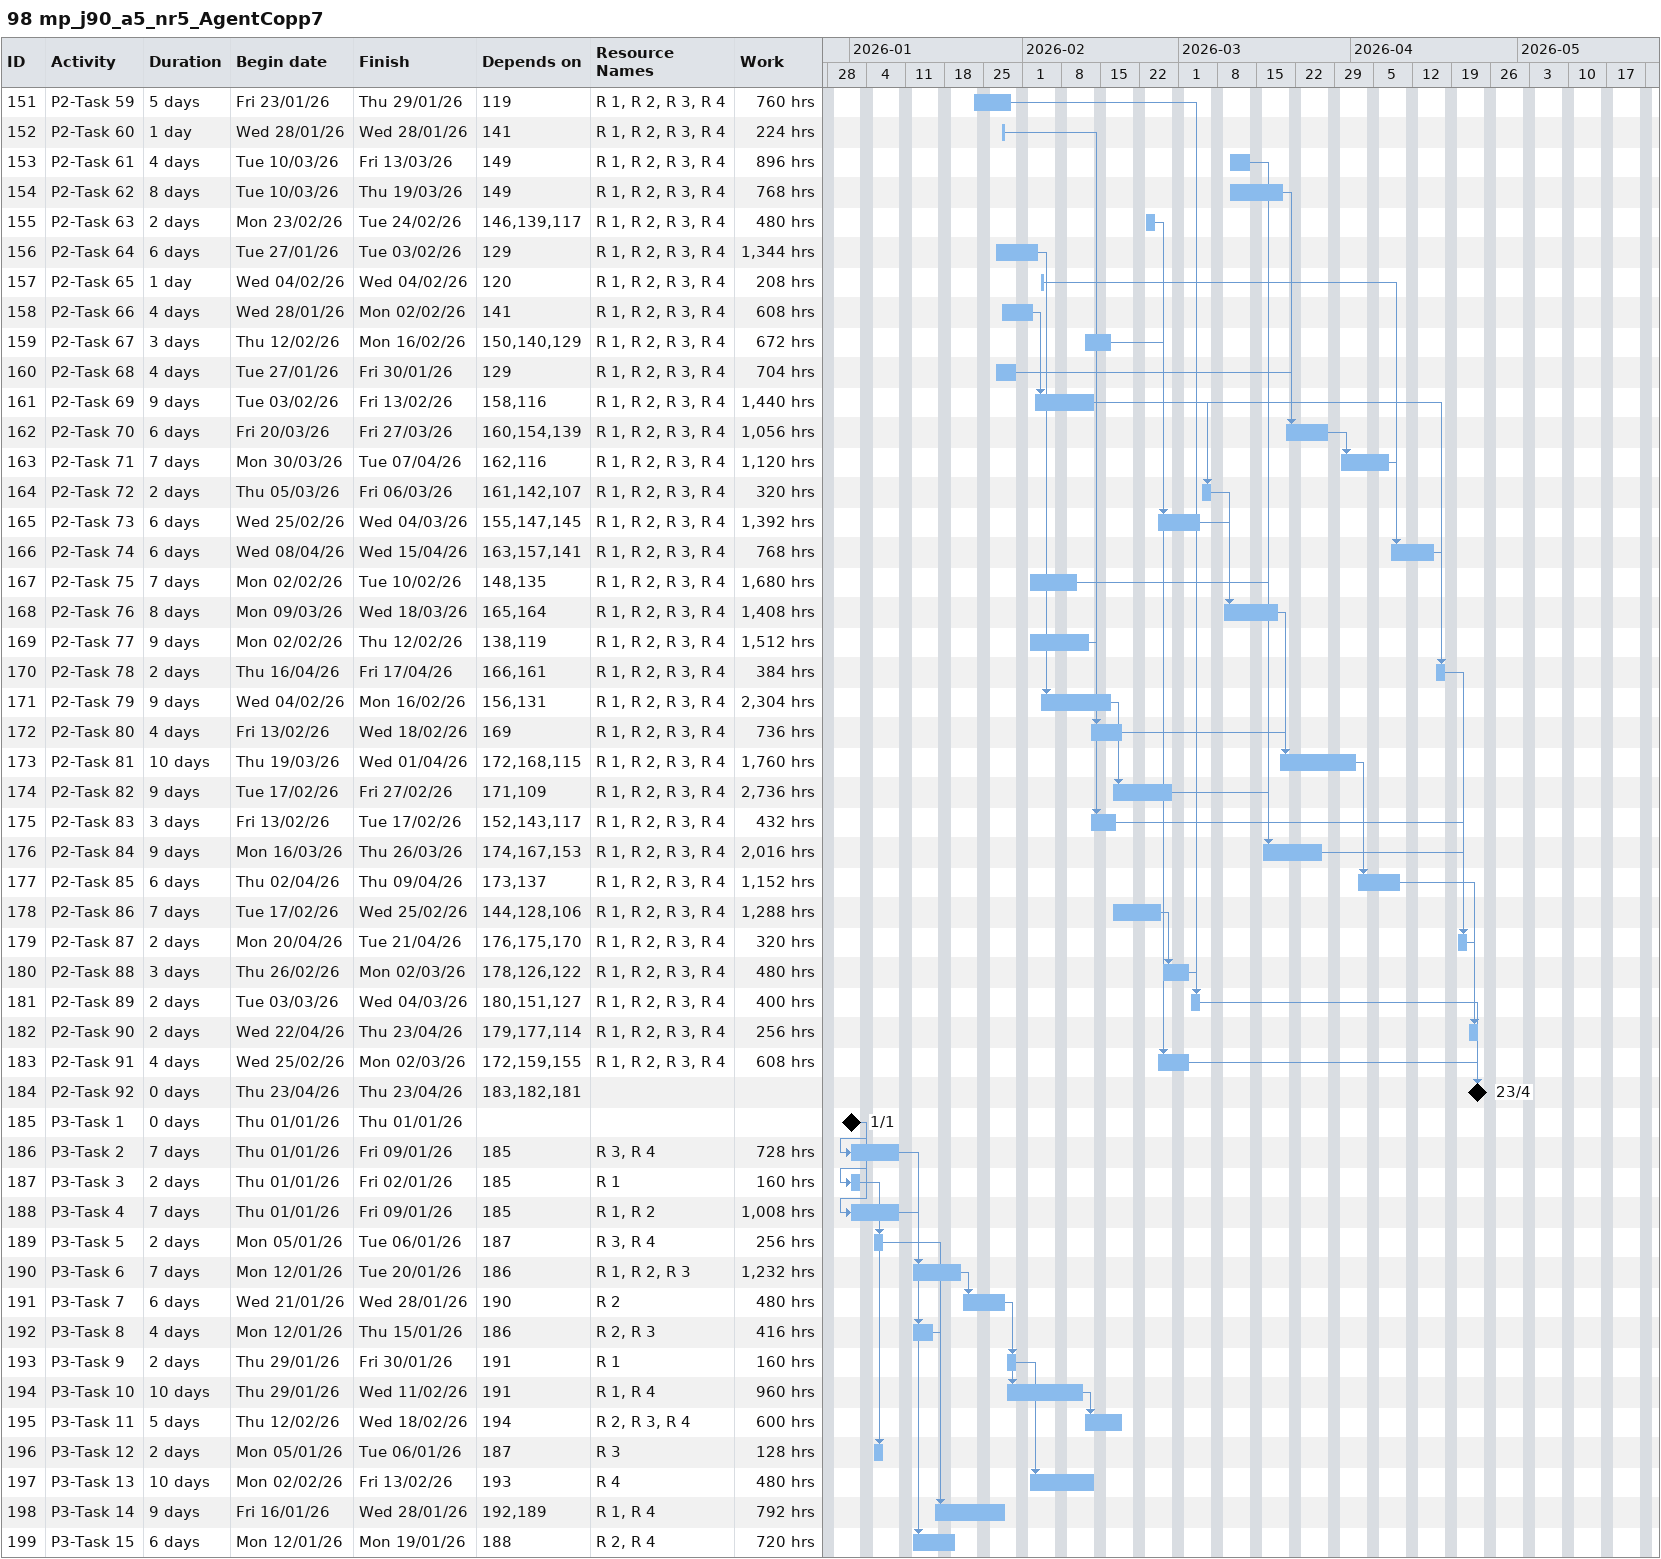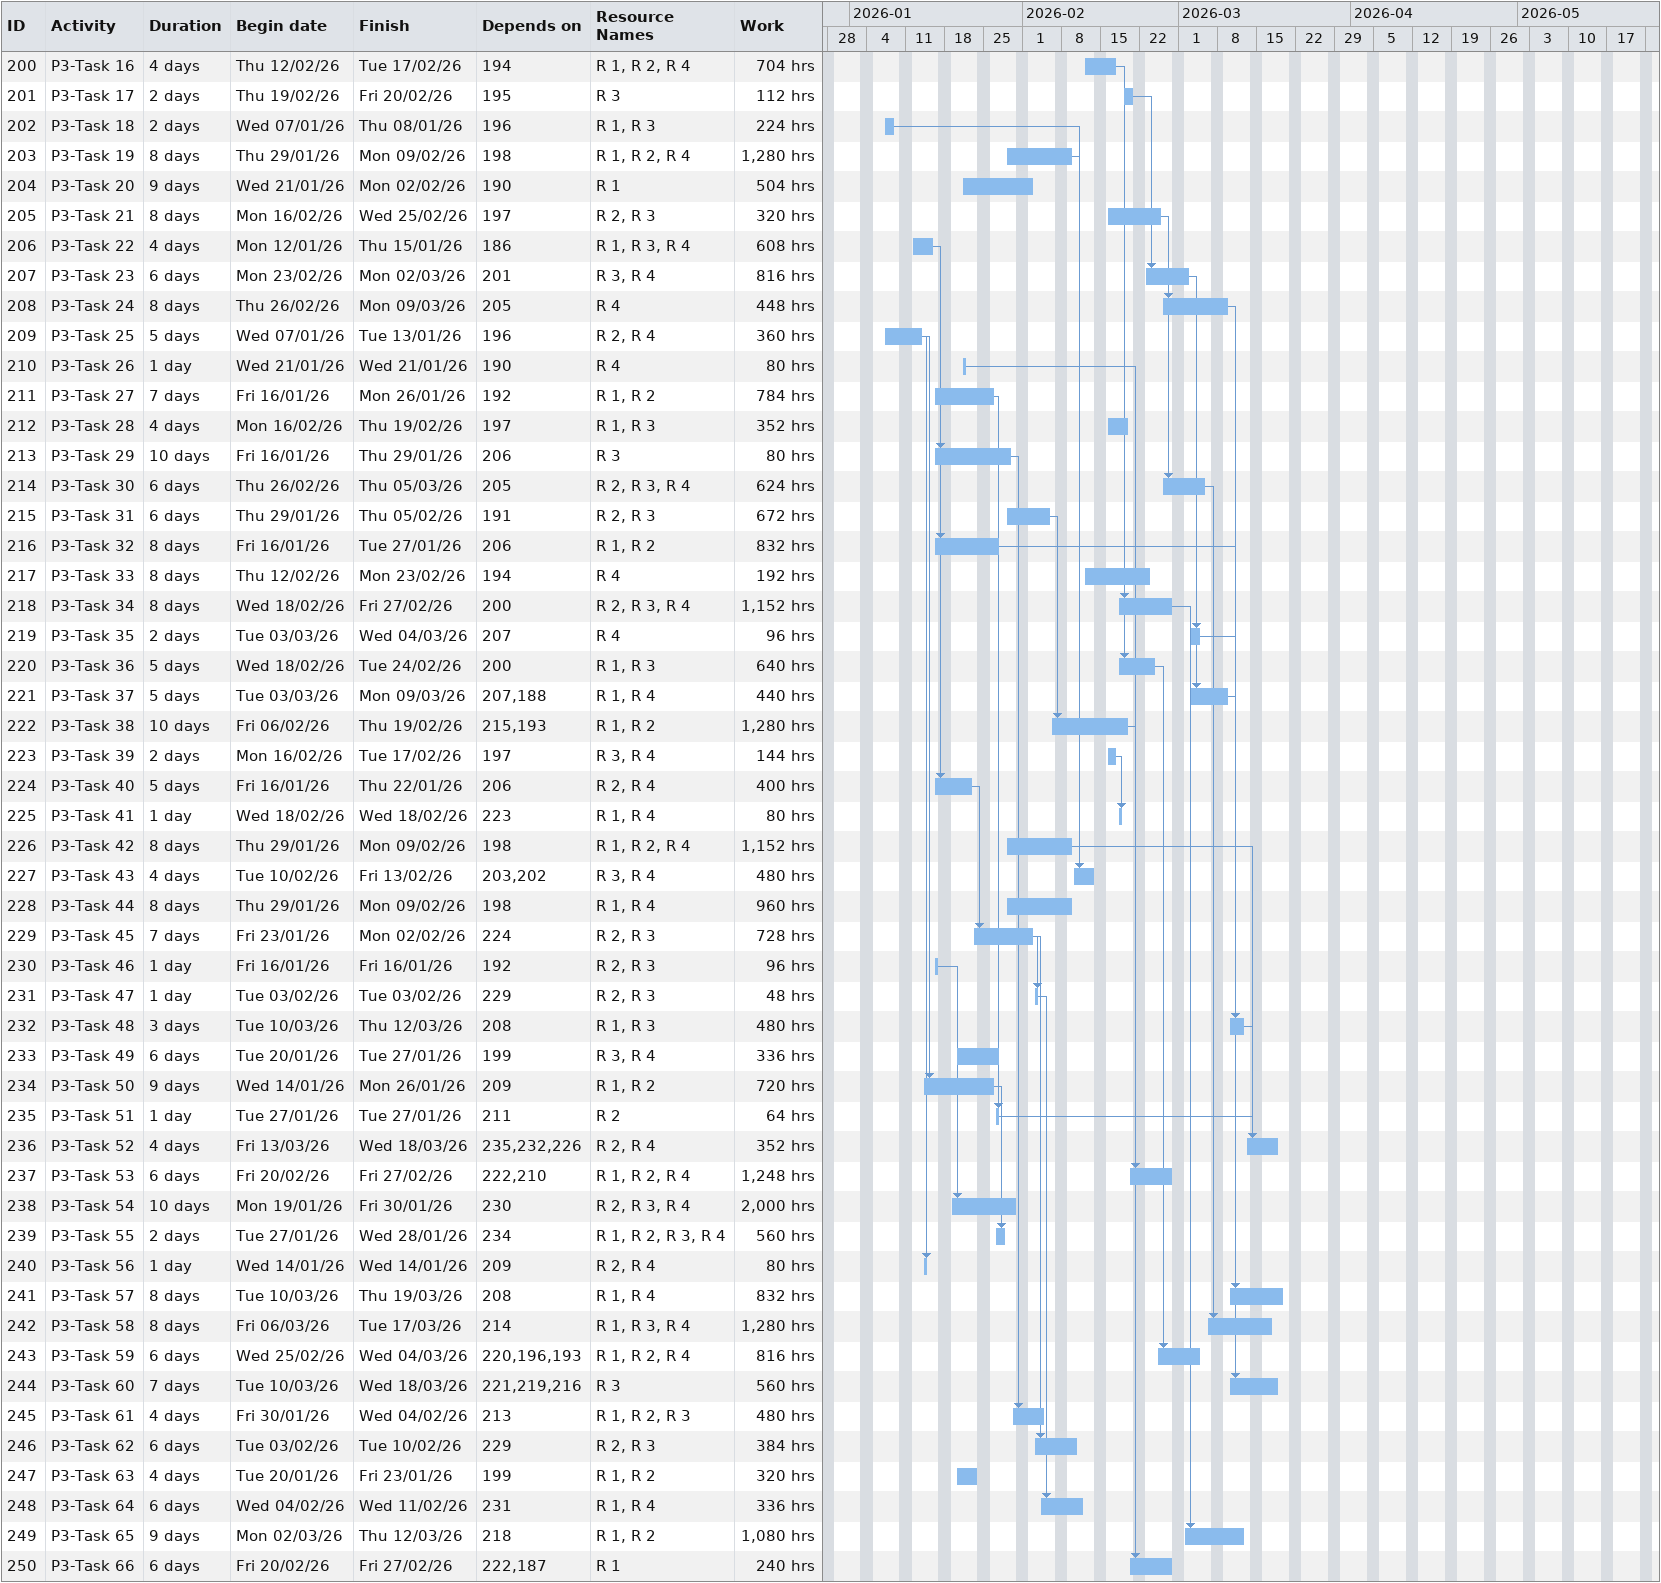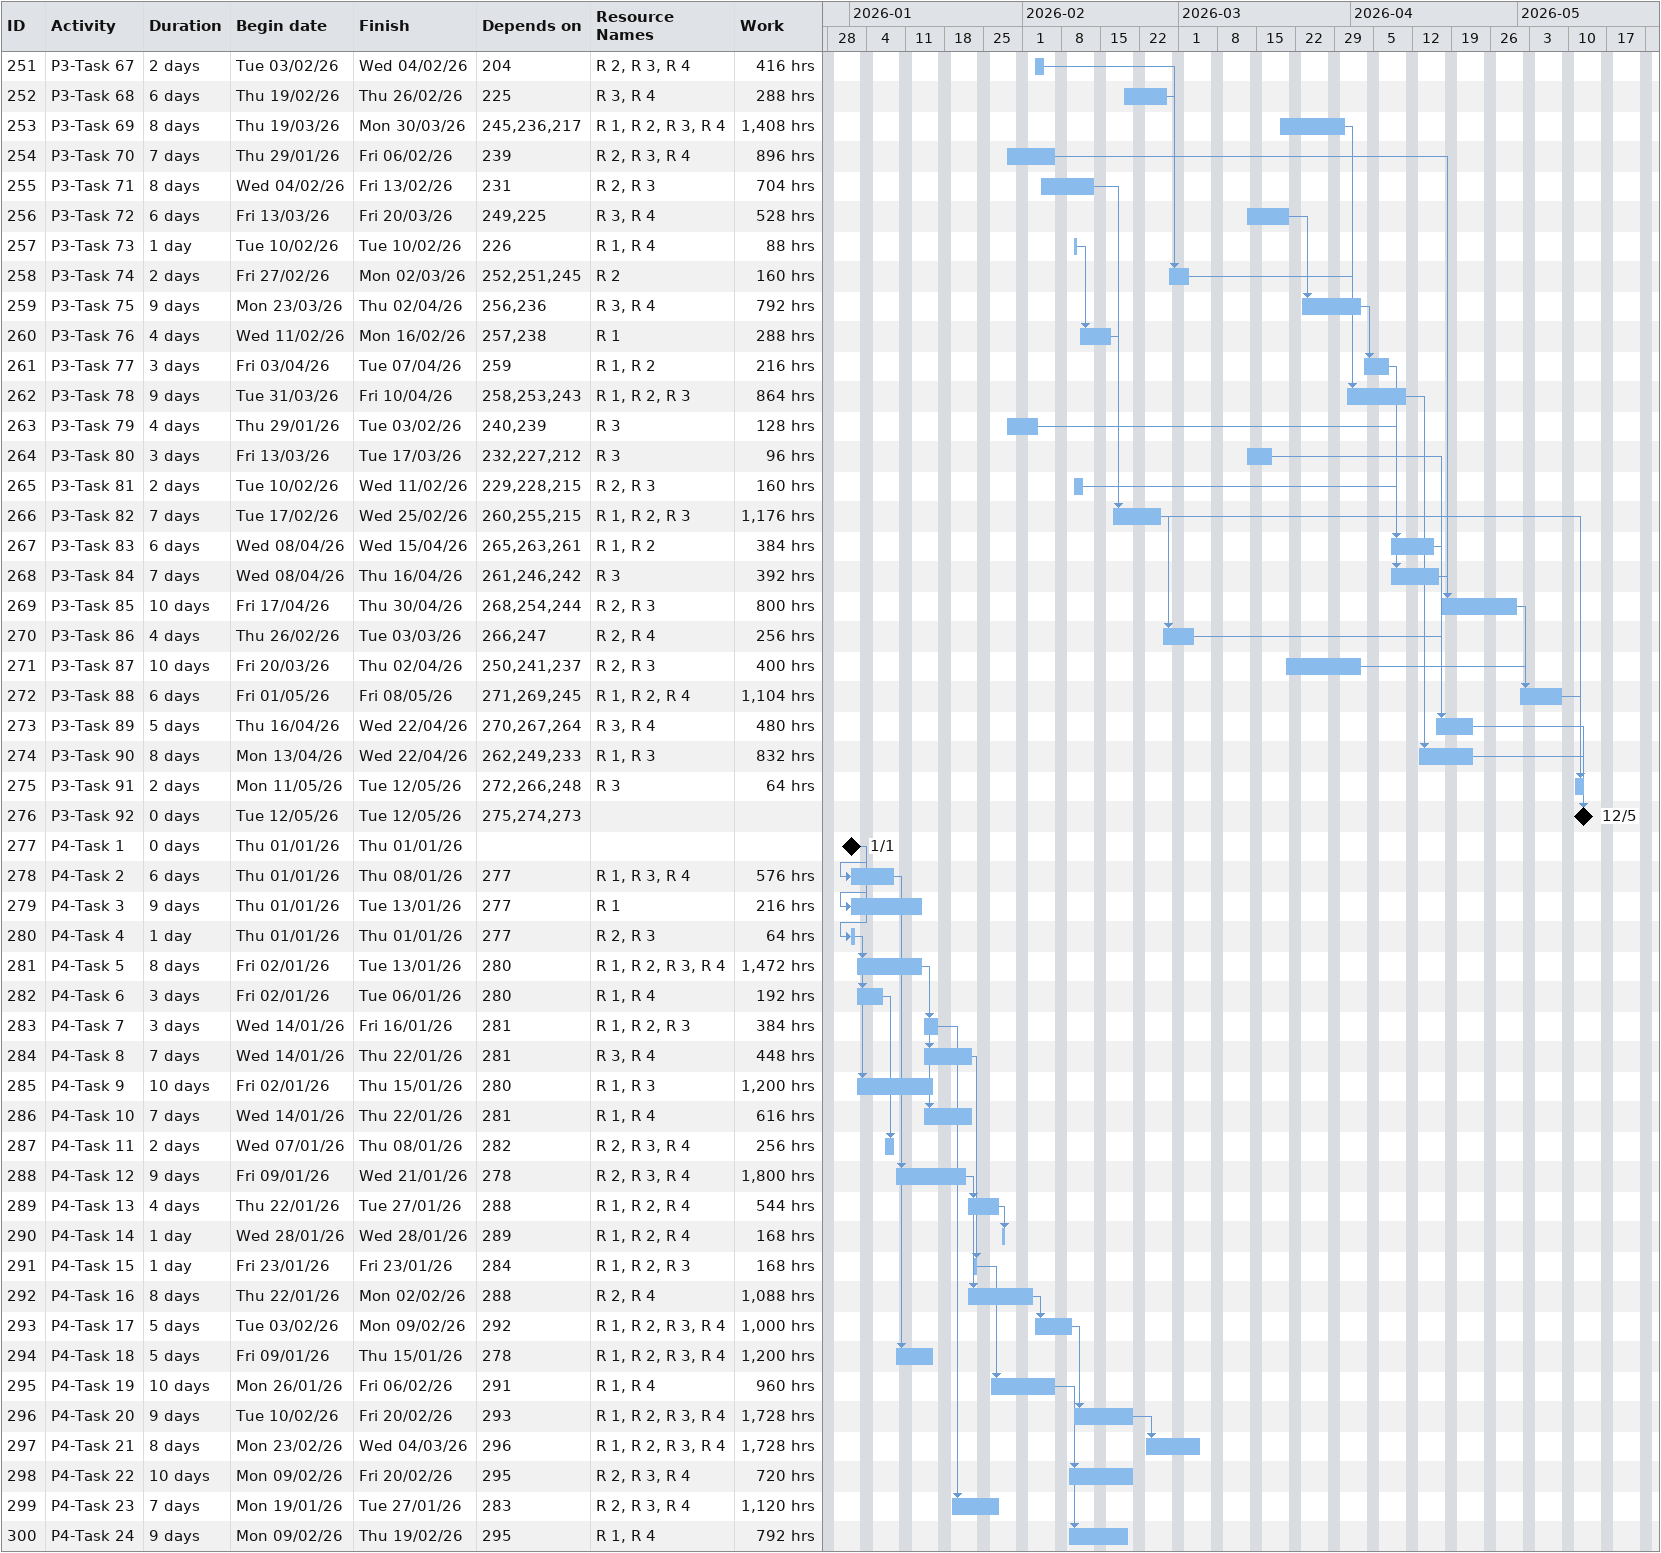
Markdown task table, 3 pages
98 mp_j90_a5_nr5_AgentCopp7

| ID | Task | Duration | Start | Finish | Predecessors | Resources | Work (h) |
|---|---|---|---|---|---|---|---|
| 151 | P2-Task 59 | 5d | 2026-01-23 | 2026-01-29 | 119 | R 1, R 2, R 3, R 4 | 760 |
| 152 | P2-Task 60 | 1d | 2026-01-28 | 2026-01-28 | 141 | R 1, R 2, R 3, R 4 | 224 |
| 153 | P2-Task 61 | 4d | 2026-03-10 | 2026-03-13 | 149 | R 1, R 2, R 3, R 4 | 896 |
| 154 | P2-Task 62 | 8d | 2026-03-10 | 2026-03-19 | 149 | R 1, R 2, R 3, R 4 | 768 |
| 155 | P2-Task 63 | 2d | 2026-02-23 | 2026-02-24 | 146, 139, 117 | R 1, R 2, R 3, R 4 | 480 |
| 156 | P2-Task 64 | 6d | 2026-01-27 | 2026-02-03 | 129 | R 1, R 2, R 3, R 4 | 1344 |
| 157 | P2-Task 65 | 1d | 2026-02-04 | 2026-02-04 | 120 | R 1, R 2, R 3, R 4 | 208 |
| 158 | P2-Task 66 | 4d | 2026-01-28 | 2026-02-02 | 141 | R 1, R 2, R 3, R 4 | 608 |
| 159 | P2-Task 67 | 3d | 2026-02-12 | 2026-02-16 | 150, 140, 129 | R 1, R 2, R 3, R 4 | 672 |
| 160 | P2-Task 68 | 4d | 2026-01-27 | 2026-01-30 | 129 | R 1, R 2, R 3, R 4 | 704 |
| 161 | P2-Task 69 | 9d | 2026-02-03 | 2026-02-13 | 158, 116 | R 1, R 2, R 3, R 4 | 1440 |
| 162 | P2-Task 70 | 6d | 2026-03-20 | 2026-03-27 | 160, 154, 139 | R 1, R 2, R 3, R 4 | 1056 |
| 163 | P2-Task 71 | 7d | 2026-03-30 | 2026-04-07 | 162, 116 | R 1, R 2, R 3, R 4 | 1120 |
| 164 | P2-Task 72 | 2d | 2026-03-05 | 2026-03-06 | 161, 142, 107 | R 1, R 2, R 3, R 4 | 320 |
| 165 | P2-Task 73 | 6d | 2026-02-25 | 2026-03-04 | 155, 147, 145 | R 1, R 2, R 3, R 4 | 1392 |
| 166 | P2-Task 74 | 6d | 2026-04-08 | 2026-04-15 | 163, 157, 141 | R 1, R 2, R 3, R 4 | 768 |
| 167 | P2-Task 75 | 7d | 2026-02-02 | 2026-02-10 | 148, 135 | R 1, R 2, R 3, R 4 | 1680 |
| 168 | P2-Task 76 | 8d | 2026-03-09 | 2026-03-18 | 165, 164 | R 1, R 2, R 3, R 4 | 1408 |
| 169 | P2-Task 77 | 9d | 2026-02-02 | 2026-02-12 | 138, 119 | R 1, R 2, R 3, R 4 | 1512 |
| 170 | P2-Task 78 | 2d | 2026-04-16 | 2026-04-17 | 166, 161 | R 1, R 2, R 3, R 4 | 384 |
| 171 | P2-Task 79 | 9d | 2026-02-04 | 2026-02-16 | 156, 131 | R 1, R 2, R 3, R 4 | 2304 |
| 172 | P2-Task 80 | 4d | 2026-02-13 | 2026-02-18 | 169 | R 1, R 2, R 3, R 4 | 736 |
| 173 | P2-Task 81 | 10d | 2026-03-19 | 2026-04-01 | 172, 168, 115 | R 1, R 2, R 3, R 4 | 1760 |
| 174 | P2-Task 82 | 9d | 2026-02-17 | 2026-02-27 | 171, 109 | R 1, R 2, R 3, R 4 | 2736 |
| 175 | P2-Task 83 | 3d | 2026-02-13 | 2026-02-17 | 152, 143, 117 | R 1, R 2, R 3, R 4 | 432 |
| 176 | P2-Task 84 | 9d | 2026-03-16 | 2026-03-26 | 174, 167, 153 | R 1, R 2, R 3, R 4 | 2016 |
| 177 | P2-Task 85 | 6d | 2026-04-02 | 2026-04-09 | 173, 137 | R 1, R 2, R 3, R 4 | 1152 |
| 178 | P2-Task 86 | 7d | 2026-02-17 | 2026-02-25 | 144, 128, 106 | R 1, R 2, R 3, R 4 | 1288 |
| 179 | P2-Task 87 | 2d | 2026-04-20 | 2026-04-21 | 176, 175, 170 | R 1, R 2, R 3, R 4 | 320 |
| 180 | P2-Task 88 | 3d | 2026-02-26 | 2026-03-02 | 178, 126, 122 | R 1, R 2, R 3, R 4 | 480 |
| 181 | P2-Task 89 | 2d | 2026-03-03 | 2026-03-04 | 180, 151, 127 | R 1, R 2, R 3, R 4 | 400 |
| 182 | P2-Task 90 | 2d | 2026-04-22 | 2026-04-23 | 179, 177, 114 | R 1, R 2, R 3, R 4 | 256 |
| 183 | P2-Task 91 | 4d | 2026-02-25 | 2026-03-02 | 172, 159, 155 | R 1, R 2, R 3, R 4 | 608 |
| 184 | P2-Task 92 | 0d | 2026-04-23 | 2026-04-23 | 183, 182, 181 |  |  |
| 185 | P3-Task 1 | 0d | 2026-01-01 | 2026-01-01 |  |  |  |
| 186 | P3-Task 2 | 7d | 2026-01-01 | 2026-01-09 | 185 | R 3, R 4 | 728 |
| 187 | P3-Task 3 | 2d | 2026-01-01 | 2026-01-02 | 185 | R 1 | 160 |
| 188 | P3-Task 4 | 7d | 2026-01-01 | 2026-01-09 | 185 | R 1, R 2 | 1008 |
| 189 | P3-Task 5 | 2d | 2026-01-05 | 2026-01-06 | 187 | R 3, R 4 | 256 |
| 190 | P3-Task 6 | 7d | 2026-01-12 | 2026-01-20 | 186 | R 1, R 2, R 3 | 1232 |
| 191 | P3-Task 7 | 6d | 2026-01-21 | 2026-01-28 | 190 | R 2 | 480 |
| 192 | P3-Task 8 | 4d | 2026-01-12 | 2026-01-15 | 186 | R 2, R 3 | 416 |
| 193 | P3-Task 9 | 2d | 2026-01-29 | 2026-01-30 | 191 | R 1 | 160 |
| 194 | P3-Task 10 | 10d | 2026-01-29 | 2026-02-11 | 191 | R 1, R 4 | 960 |
| 195 | P3-Task 11 | 5d | 2026-02-12 | 2026-02-18 | 194 | R 2, R 3, R 4 | 600 |
| 196 | P3-Task 12 | 2d | 2026-01-05 | 2026-01-06 | 187 | R 3 | 128 |
| 197 | P3-Task 13 | 10d | 2026-02-02 | 2026-02-13 | 193 | R 4 | 480 |
| 198 | P3-Task 14 | 9d | 2026-01-16 | 2026-01-28 | 192, 189 | R 1, R 4 | 792 |
| 199 | P3-Task 15 | 6d | 2026-01-12 | 2026-01-19 | 188 | R 2, R 4 | 720 |
| 200 | P3-Task 16 | 4d | 2026-02-12 | 2026-02-17 | 194 | R 1, R 2, R 4 | 704 |
| 201 | P3-Task 17 | 2d | 2026-02-19 | 2026-02-20 | 195 | R 3 | 112 |
| 202 | P3-Task 18 | 2d | 2026-01-07 | 2026-01-08 | 196 | R 1, R 3 | 224 |
| 203 | P3-Task 19 | 8d | 2026-01-29 | 2026-02-09 | 198 | R 1, R 2, R 4 | 1280 |
| 204 | P3-Task 20 | 9d | 2026-01-21 | 2026-02-02 | 190 | R 1 | 504 |
| 205 | P3-Task 21 | 8d | 2026-02-16 | 2026-02-25 | 197 | R 2, R 3 | 320 |
| 206 | P3-Task 22 | 4d | 2026-01-12 | 2026-01-15 | 186 | R 1, R 3, R 4 | 608 |
| 207 | P3-Task 23 | 6d | 2026-02-23 | 2026-03-02 | 201 | R 3, R 4 | 816 |
| 208 | P3-Task 24 | 8d | 2026-02-26 | 2026-03-09 | 205 | R 4 | 448 |
| 209 | P3-Task 25 | 5d | 2026-01-07 | 2026-01-13 | 196 | R 2, R 4 | 360 |
| 210 | P3-Task 26 | 1d | 2026-01-21 | 2026-01-21 | 190 | R 4 | 80 |
| 211 | P3-Task 27 | 7d | 2026-01-16 | 2026-01-26 | 192 | R 1, R 2 | 784 |
| 212 | P3-Task 28 | 4d | 2026-02-16 | 2026-02-19 | 197 | R 1, R 3 | 352 |
| 213 | P3-Task 29 | 10d | 2026-01-16 | 2026-01-29 | 206 | R 3 | 80 |
| 214 | P3-Task 30 | 6d | 2026-02-26 | 2026-03-05 | 205 | R 2, R 3, R 4 | 624 |
| 215 | P3-Task 31 | 6d | 2026-01-29 | 2026-02-05 | 191 | R 2, R 3 | 672 |
| 216 | P3-Task 32 | 8d | 2026-01-16 | 2026-01-27 | 206 | R 1, R 2 | 832 |
| 217 | P3-Task 33 | 8d | 2026-02-12 | 2026-02-23 | 194 | R 4 | 192 |
| 218 | P3-Task 34 | 8d | 2026-02-18 | 2026-02-27 | 200 | R 2, R 3, R 4 | 1152 |
| 219 | P3-Task 35 | 2d | 2026-03-03 | 2026-03-04 | 207 | R 4 | 96 |
| 220 | P3-Task 36 | 5d | 2026-02-18 | 2026-02-24 | 200 | R 1, R 3 | 640 |
| 221 | P3-Task 37 | 5d | 2026-03-03 | 2026-03-09 | 207, 188 | R 1, R 4 | 440 |
| 222 | P3-Task 38 | 10d | 2026-02-06 | 2026-02-19 | 215, 193 | R 1, R 2 | 1280 |
| 223 | P3-Task 39 | 2d | 2026-02-16 | 2026-02-17 | 197 | R 3, R 4 | 144 |
| 224 | P3-Task 40 | 5d | 2026-01-16 | 2026-01-22 | 206 | R 2, R 4 | 400 |
| 225 | P3-Task 41 | 1d | 2026-02-18 | 2026-02-18 | 223 | R 1, R 4 | 80 |
| 226 | P3-Task 42 | 8d | 2026-01-29 | 2026-02-09 | 198 | R 1, R 2, R 4 | 1152 |
| 227 | P3-Task 43 | 4d | 2026-02-10 | 2026-02-13 | 203, 202 | R 3, R 4 | 480 |
| 228 | P3-Task 44 | 8d | 2026-01-29 | 2026-02-09 | 198 | R 1, R 4 | 960 |
| 229 | P3-Task 45 | 7d | 2026-01-23 | 2026-02-02 | 224 | R 2, R 3 | 728 |
| 230 | P3-Task 46 | 1d | 2026-01-16 | 2026-01-16 | 192 | R 2, R 3 | 96 |
| 231 | P3-Task 47 | 1d | 2026-02-03 | 2026-02-03 | 229 | R 2, R 3 | 48 |
| 232 | P3-Task 48 | 3d | 2026-03-10 | 2026-03-12 | 208 | R 1, R 3 | 480 |
| 233 | P3-Task 49 | 6d | 2026-01-20 | 2026-01-27 | 199 | R 3, R 4 | 336 |
| 234 | P3-Task 50 | 9d | 2026-01-14 | 2026-01-26 | 209 | R 1, R 2 | 720 |
| 235 | P3-Task 51 | 1d | 2026-01-27 | 2026-01-27 | 211 | R 2 | 64 |
| 236 | P3-Task 52 | 4d | 2026-03-13 | 2026-03-18 | 235, 232, 226 | R 2, R 4 | 352 |
| 237 | P3-Task 53 | 6d | 2026-02-20 | 2026-02-27 | 222, 210 | R 1, R 2, R 4 | 1248 |
| 238 | P3-Task 54 | 10d | 2026-01-19 | 2026-01-30 | 230 | R 2, R 3, R 4 | 2000 |
| 239 | P3-Task 55 | 2d | 2026-01-27 | 2026-01-28 | 234 | R 1, R 2, R 3, R 4 | 560 |
| 240 | P3-Task 56 | 1d | 2026-01-14 | 2026-01-14 | 209 | R 2, R 4 | 80 |
| 241 | P3-Task 57 | 8d | 2026-03-10 | 2026-03-19 | 208 | R 1, R 4 | 832 |
| 242 | P3-Task 58 | 8d | 2026-03-06 | 2026-03-17 | 214 | R 1, R 3, R 4 | 1280 |
| 243 | P3-Task 59 | 6d | 2026-02-25 | 2026-03-04 | 220, 196, 193 | R 1, R 2, R 4 | 816 |
| 244 | P3-Task 60 | 7d | 2026-03-10 | 2026-03-18 | 221, 219, 216 | R 3 | 560 |
| 245 | P3-Task 61 | 4d | 2026-01-30 | 2026-02-04 | 213 | R 1, R 2, R 3 | 480 |
| 246 | P3-Task 62 | 6d | 2026-02-03 | 2026-02-10 | 229 | R 2, R 3 | 384 |
| 247 | P3-Task 63 | 4d | 2026-01-20 | 2026-01-23 | 199 | R 1, R 2 | 320 |
| 248 | P3-Task 64 | 6d | 2026-02-04 | 2026-02-11 | 231 | R 1, R 4 | 336 |
| 249 | P3-Task 65 | 9d | 2026-03-02 | 2026-03-12 | 218 | R 1, R 2 | 1080 |
| 250 | P3-Task 66 | 6d | 2026-02-20 | 2026-02-27 | 222, 187 | R 1 | 240 |
| 251 | P3-Task 67 | 2d | 2026-02-03 | 2026-02-04 | 204 | R 2, R 3, R 4 | 416 |
| 252 | P3-Task 68 | 6d | 2026-02-19 | 2026-02-26 | 225 | R 3, R 4 | 288 |
| 253 | P3-Task 69 | 8d | 2026-03-19 | 2026-03-30 | 245, 236, 217 | R 1, R 2, R 3, R 4 | 1408 |
| 254 | P3-Task 70 | 7d | 2026-01-29 | 2026-02-06 | 239 | R 2, R 3, R 4 | 896 |
| 255 | P3-Task 71 | 8d | 2026-02-04 | 2026-02-13 | 231 | R 2, R 3 | 704 |
| 256 | P3-Task 72 | 6d | 2026-03-13 | 2026-03-20 | 249, 225 | R 3, R 4 | 528 |
| 257 | P3-Task 73 | 1d | 2026-02-10 | 2026-02-10 | 226 | R 1, R 4 | 88 |
| 258 | P3-Task 74 | 2d | 2026-02-27 | 2026-03-02 | 252, 251, 245 | R 2 | 160 |
| 259 | P3-Task 75 | 9d | 2026-03-23 | 2026-04-02 | 256, 236 | R 3, R 4 | 792 |
| 260 | P3-Task 76 | 4d | 2026-02-11 | 2026-02-16 | 257, 238 | R 1 | 288 |
| 261 | P3-Task 77 | 3d | 2026-04-03 | 2026-04-07 | 259 | R 1, R 2 | 216 |
| 262 | P3-Task 78 | 9d | 2026-03-31 | 2026-04-10 | 258, 253, 243 | R 1, R 2, R 3 | 864 |
| 263 | P3-Task 79 | 4d | 2026-01-29 | 2026-02-03 | 240, 239 | R 3 | 128 |
| 264 | P3-Task 80 | 3d | 2026-03-13 | 2026-03-17 | 232, 227, 212 | R 3 | 96 |
| 265 | P3-Task 81 | 2d | 2026-02-10 | 2026-02-11 | 229, 228, 215 | R 2, R 3 | 160 |
| 266 | P3-Task 82 | 7d | 2026-02-17 | 2026-02-25 | 260, 255, 215 | R 1, R 2, R 3 | 1176 |
| 267 | P3-Task 83 | 6d | 2026-04-08 | 2026-04-15 | 265, 263, 261 | R 1, R 2 | 384 |
| 268 | P3-Task 84 | 7d | 2026-04-08 | 2026-04-16 | 261, 246, 242 | R 3 | 392 |
| 269 | P3-Task 85 | 10d | 2026-04-17 | 2026-04-30 | 268, 254, 244 | R 2, R 3 | 800 |
| 270 | P3-Task 86 | 4d | 2026-02-26 | 2026-03-03 | 266, 247 | R 2, R 4 | 256 |
| 271 | P3-Task 87 | 10d | 2026-03-20 | 2026-04-02 | 250, 241, 237 | R 2, R 3 | 400 |
| 272 | P3-Task 88 | 6d | 2026-05-01 | 2026-05-08 | 271, 269, 245 | R 1, R 2, R 4 | 1104 |
| 273 | P3-Task 89 | 5d | 2026-04-16 | 2026-04-22 | 270, 267, 264 | R 3, R 4 | 480 |
| 274 | P3-Task 90 | 8d | 2026-04-13 | 2026-04-22 | 262, 249, 233 | R 1, R 3 | 832 |
| 275 | P3-Task 91 | 2d | 2026-05-11 | 2026-05-12 | 272, 266, 248 | R 3 | 64 |
| 276 | P3-Task 92 | 0d | 2026-05-12 | 2026-05-12 | 275, 274, 273 |  |  |
| 277 | P4-Task 1 | 0d | 2026-01-01 | 2026-01-01 |  |  |  |
| 278 | P4-Task 2 | 6d | 2026-01-01 | 2026-01-08 | 277 | R 1, R 3, R 4 | 576 |
| 279 | P4-Task 3 | 9d | 2026-01-01 | 2026-01-13 | 277 | R 1 | 216 |
| 280 | P4-Task 4 | 1d | 2026-01-01 | 2026-01-01 | 277 | R 2, R 3 | 64 |
| 281 | P4-Task 5 | 8d | 2026-01-02 | 2026-01-13 | 280 | R 1, R 2, R 3, R 4 | 1472 |
| 282 | P4-Task 6 | 3d | 2026-01-02 | 2026-01-06 | 280 | R 1, R 4 | 192 |
| 283 | P4-Task 7 | 3d | 2026-01-14 | 2026-01-16 | 281 | R 1, R 2, R 3 | 384 |
| 284 | P4-Task 8 | 7d | 2026-01-14 | 2026-01-22 | 281 | R 3, R 4 | 448 |
| 285 | P4-Task 9 | 10d | 2026-01-02 | 2026-01-15 | 280 | R 1, R 3 | 1200 |
| 286 | P4-Task 10 | 7d | 2026-01-14 | 2026-01-22 | 281 | R 1, R 4 | 616 |
| 287 | P4-Task 11 | 2d | 2026-01-07 | 2026-01-08 | 282 | R 2, R 3, R 4 | 256 |
| 288 | P4-Task 12 | 9d | 2026-01-09 | 2026-01-21 | 278 | R 2, R 3, R 4 | 1800 |
| 289 | P4-Task 13 | 4d | 2026-01-22 | 2026-01-27 | 288 | R 1, R 2, R 4 | 544 |
| 290 | P4-Task 14 | 1d | 2026-01-28 | 2026-01-28 | 289 | R 1, R 2, R 4 | 168 |
| 291 | P4-Task 15 | 1d | 2026-01-23 | 2026-01-23 | 284 | R 1, R 2, R 3 | 168 |
| 292 | P4-Task 16 | 8d | 2026-01-22 | 2026-02-02 | 288 | R 2, R 4 | 1088 |
| 293 | P4-Task 17 | 5d | 2026-02-03 | 2026-02-09 | 292 | R 1, R 2, R 3, R 4 | 1000 |
| 294 | P4-Task 18 | 5d | 2026-01-09 | 2026-01-15 | 278 | R 1, R 2, R 3, R 4 | 1200 |
| 295 | P4-Task 19 | 10d | 2026-01-26 | 2026-02-06 | 291 | R 1, R 4 | 960 |
| 296 | P4-Task 20 | 9d | 2026-02-10 | 2026-02-20 | 293 | R 1, R 2, R 3, R 4 | 1728 |
| 297 | P4-Task 21 | 8d | 2026-02-23 | 2026-03-04 | 296 | R 1, R 2, R 3, R 4 | 1728 |
| 298 | P4-Task 22 | 10d | 2026-02-09 | 2026-02-20 | 295 | R 2, R 3, R 4 | 720 |
| 299 | P4-Task 23 | 7d | 2026-01-19 | 2026-01-27 | 283 | R 2, R 3, R 4 | 1120 |
| 300 | P4-Task 24 | 9d | 2026-02-09 | 2026-02-19 | 295 | R 1, R 4 | 792 |
